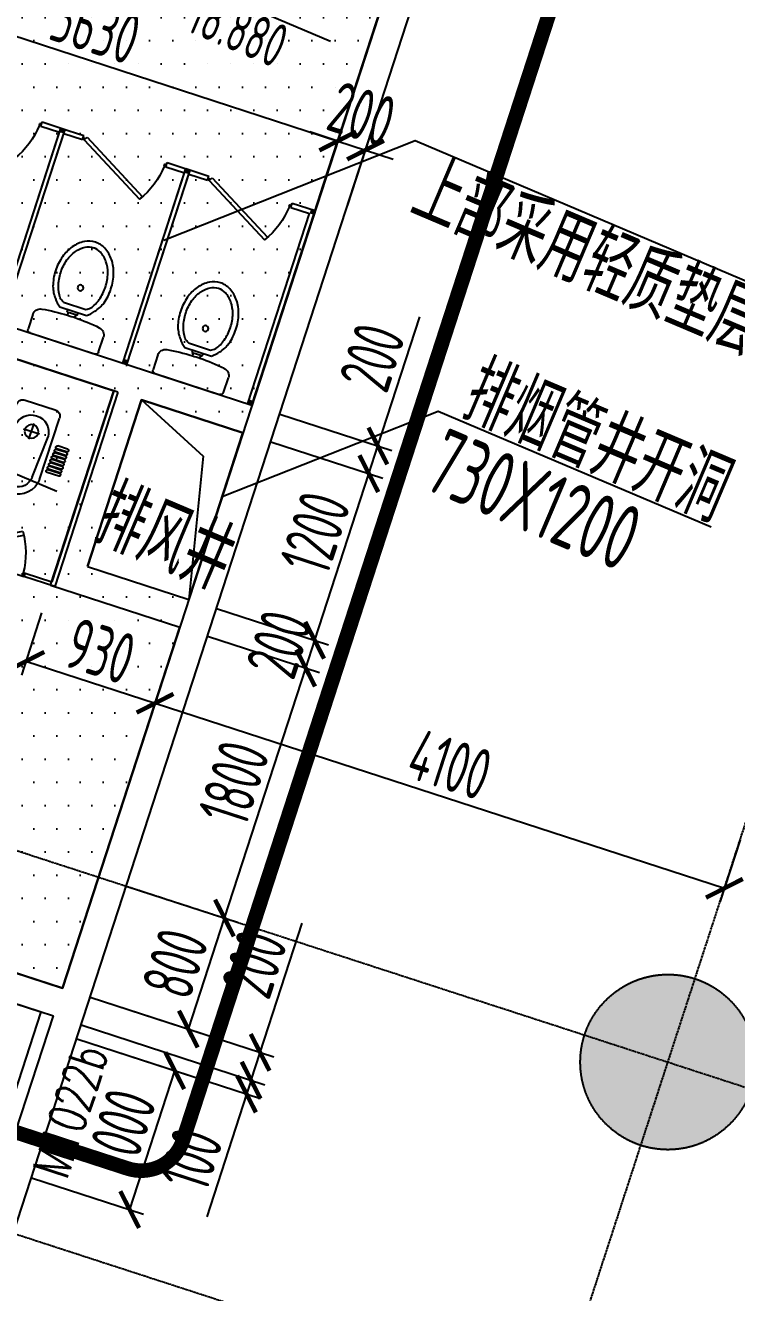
# Model space of a CAD drawing. Extents: x 11778731 to 12007717, y -6694179 to -6314888.
# Drawn here: x 11953341 to 11958213, y -6397310 to -6388630 of the extents above; entities that cross this region are included whole.
import ezdxf
from ezdxf.enums import TextEntityAlignment as Align
from ezdxf.xclip import XClip

# ---------------------------------------------------------------- set-up
doc = ezdxf.new("R2010")
doc.units = 0
doc.header["$LTSCALE"] = 10
doc.header["$MEASUREMENT"] = 0
doc.header["$XCLIPFRAME"] = 0
for name, pattern in [('A3-RG-axis-100$0$CENTER', [2, 1.25, -0.25, 0.25, -0.25]), ('A3-RX-5F$0$AUDIT_I_130807214254-2', [0]), ('DASHED2', [0.375, 0.25, -0.125])]:
    doc.linetypes.add(name, pattern=pattern)
for name, color, linetype in [('A-CLOD', 200, 'Continuous'), ('A3-RB-5F-100$0$A-DIMS-100', 1, 'Continuous'), ('A3-RG-axis-100$0$A-GRID', 1, 'A3-RG-axis-100$0$CENTER'), ('A3-RI-5F$0$A-HATCH', 8, 'Continuous'), ('A3-RI-5F$0$A-WALL', 7, 'Continuous'), ('A3-RM-5F$0$A-EQPM', 55, 'Continuous'), ('A3-RS-1F$0$A-HATH-GRAY', 8, 'Continuous'), ('A3-RS-1F$0$A-WALL', 7, 'Continuous'), ('A3-RX-5F$0$A-FIXT', 55, 'Continuous'), ('A3-RX-5F$0$B1-WC-FIXT', 55, 'A3-RX-5F$0$AUDIT_I_130807214254-2'), ('A3-SYMB-5F-100$0$A-SYMB', 4, 'Continuous'), ('A3-SYMB-5F-100$0$A-SYMB-AREA', 4, 'Continuous'), ('A3-SYMB-5F-100$0$A-SYMB-DOOR', 3, 'Continuous'), ('A3-SYMB-5F-100$0$A-SYMB-DOOR1', 3, 'Continuous'), ('A3-SYMB-5F-100$0$A-SYMB-DOOR2', 3, 'Continuous'), ('A3-SYMB-5F-100$0$A-SYMB-DOOR3', 3, 'Continuous'), ('A3-SYMB-5F-100$0$A-SYMB-NAME', 4, 'Continuous'), ('A3-SYMB-5F-100$0$A-SYMB-NAME-E', 4, 'Continuous')]:
    doc.layers.add(name, color=color, linetype=linetype)
doc.styles.add('A3-RB-5F-100$0$XD2008', font='xd-hzs.shx', dxfattribs={"width": 0.7, "bigfont": 'xd-hztxt.shx'})
doc.styles.add('A3-SYMB-5F-100$0$ECADI', font='hzs.shx', dxfattribs={"width": 0.7, "bigfont": 'hztxt.shx'})
doc.styles.add('A3-SYMB-5F-100$0$ECADI-TXT', font='simplex.shx', dxfattribs={"bigfont": 'hztxt.shx'})
doc.styles.add('A3-SYMB-5F-100$0$XD2008', font='hzs.shx', dxfattribs={"width": 0.7, "bigfont": 'hztxt.shx'})
doc.dimstyles.new('A3-RB-5F-100$0$XD100$0', dxfattribs={"dimscale": 100, "dimtxt": 3.5, "dimasz": 2, "dimexe": 1, "dimexo": 2, "dimgap": 0.5, "dimtad": 1, "dimdec": 0, "dimdsep": 46, "dimtxsty": 'A3-RB-5F-100$0$XD2008', "dimblk1": 'A3-RB-5F-100$0$_ARCHTICK', "dimblk2": 'A3-RB-5F-100$0$_ARCHTICK', "dimsah": 1, "dimcen": 2.5, "dimclrt": 4, "dimaunit": 1, "dimadec": 0, "dimazin": 0, "dimtfac": 1, "dimtdec": 0, "dimtix": 1, "dimtmove": 0, "dimatfit": 3, "dimfxl": 0, "dimtolj": 1, "dimtzin": 0, "dimarcsym": 0})

# ---------------------------------------------------------------- blocks, each defined once
blk = doc.blocks.new('A3-RI-5F')
at = {"layer": 'A3-RI-5F$0$A-HATCH'}
h = blk.add_hatch(dxfattribs=at)
h.set_pattern_fill('DOTS', color=256, scale=100, style=0)
h.set_pattern_definition([(0, (0, 0), (79.375, 158.75), [0, -158.75])])
h.paths.add_polyline_path([(11946737.1, -6391577), (11948653, -6385680.5), (11951648.8, -6386653.9), (11951711, -6386463.8), (11951758.1, -6386479.1), (11952036.3, -6385623.2), (11956268.5, -6386998.3), (11953595.5, -6395224.9), (11948982.8, -6393726.2), (11949060.1, -6393488.4), (11949440.5, -6393612), (11949780.4, -6392565.9)])
h.paths.add_polyline_path([(11954460.7, -6392562), (11954831.5, -6391420.7), (11954137.3, -6391195.1), (11953766.4, -6392336.4)], flags=16)
blk.add_lwpolyline([(11946737.1, -6391577), (11948653, -6385680.5), (11951648.8, -6386653.9), (11951711, -6386463.8), (11951758.1, -6386479.1), (11952036.3, -6385623.2), (11956268.5, -6386998.3), (11953595.5, -6395224.9), (11948982.8, -6393726.2), (11949060.1, -6393488.4), (11949440.5, -6393612), (11949780.4, -6392565.9)], close=True, dxfattribs=at)
at = {"layer": 'A3-RI-5F$0$A-WALL'}
for p, q in [((11953229.5, -6396998.6), (11956520.5, -6386869.9)), ((11954893.3, -6391230.5), (11956268.5, -6386998.3)), ((11951441, -6390108.8), (11954893.3, -6391230.5)), ((11951379.2, -6390299), (11953947.1, -6391133.3)), ((11953514.4, -6392464.8), (11953947.1, -6391133.3)), ((11953514.4, -6392464.8), (11953947.1, -6391133.3)), ((11953766.4, -6392336.4), (11954137.3, -6391195.1)), ((11953766.4, -6392336.4), (11954137.3, -6391195.1)), ((11954137.3, -6391195.1), (11954831.5, -6391420.7)), ((11954460.7, -6392562), (11954831.5, -6391420.7)), ((11954460.7, -6392562), (11954831.5, -6391420.7)), ((11953766.4, -6392336.4), (11954460.7, -6392562)), ((11953766.4, -6392336.4), (11954460.7, -6392562)), ((11953514.4, -6392464.8), (11954398.9, -6392752.2)), ((11953514.4, -6392464.8), (11954398.9, -6392752.2)), ((11953595.5, -6395224.9), (11954398.9, -6392752.2)), ((11948887.7, -6393695.3), (11953595.5, -6395224.9)), ((11948825.9, -6393885.5), (11953533.7, -6395415.1)), ((11953277.2, -6396204.5), (11953533.7, -6395415.1))]:
    blk.add_line(p, q, dxfattribs=at)
blk = doc.blocks.new('A3-RG-axis-100')
at = {"layer": 'A3-RG-axis-100$0$A-GRID'}
for p, q in [((11950027, -6419475.4), (11962313.3, -6381662.1)), ((11908160.7, -6382249.8), (12003495.5, -6413225.9)), ((11940623, -6390168.8), (12004268, -6410848.3))]:
    blk.add_line(p, q, dxfattribs=at)
blk = doc.blocks.new('A3-SYMB-5F-100$0$ECADI-TAG-ROOM')
at = {"layer": 'A3-SYMB-5F-100$0$A-SYMB-AREA', "style": 'A3-SYMB-5F-100$0$ECADI', "width": 0.7}
blk.add_attdef('340M2', text='', height=2.5, dxfattribs=at).set_placement((7.167, -1.75), align=Align.MIDDLE_LEFT)
at = {"layer": 'A3-SYMB-5F-100$0$A-SYMB-NAME', "style": 'A3-SYMB-5F-100$0$ECADI', "width": 0.7}
blk.add_attdef('CHINESENAME', (-5.125, 0.088), '', height=4.5, dxfattribs=at)
at = {"layer": 'A3-SYMB-5F-100$0$A-SYMB-NAME-E', "style": 'A3-SYMB-5F-100$0$ECADI', "width": 0.7}
for tag, p in [('ENGLISHHIGH', (-5.125, 8.04)), ('ENGLISHLOW', (-5.125, 4.84))]:
    blk.add_attdef(tag, p, '', height=2.5, dxfattribs=at)
blk = doc.blocks.new('A3-SYMB-5F-100$0$ECADI-TAG-DOOR')
at = {"layer": 'A3-SYMB-5F-100$0$A-SYMB-DOOR', "style": 'A3-SYMB-5F-100$0$ECADI-TXT', "width": 0.7}
for tag, p in [('门窗主编号1', (-6.414, 7.257)), ('门窗主编号2', (2.085, 7.257))]:
    blk.add_attdef(tag, p, '', height=2.5, dxfattribs=at)
at = {"layer": 'A3-SYMB-5F-100$0$A-SYMB-DOOR', "style": 'A3-SYMB-5F-100$0$ECADI-TXT', "width": 0.7, "flags": 1}
for tag, p in [('洞口尺寸(宽X高)', (-6.416, 1.62)), ('备注', (-6.394, -1.213))]:
    blk.add_attdef(tag, p, '', height=2.5, dxfattribs=at)
at = {"layer": 'A3-SYMB-5F-100$0$A-SYMB-DOOR1', "style": 'A3-SYMB-5F-100$0$ECADI-TXT', "width": 0.7}
blk.add_attdef('门窗辅编号1', (-6.414, 4.413), '', height=2.5, dxfattribs=at)
at = {"layer": 'A3-SYMB-5F-100$0$A-SYMB-DOOR2', "style": 'A3-SYMB-5F-100$0$ECADI-TXT', "width": 0.7}
blk.add_attdef('门窗辅编号2', (-2.861, 4.413), '', height=2.5, dxfattribs=at)
at = {"layer": 'A3-SYMB-5F-100$0$A-SYMB-DOOR3', "style": 'A3-SYMB-5F-100$0$ECADI-TXT', "width": 0.7}
blk.add_attdef('门窗辅编号3', (2.323, 4.413), '', height=2.5, dxfattribs=at)
blk = doc.blocks.new('A3-SYMB-5F-100$0$ECADI-TAG-HGHT（国标）')
at = {"layer": '', "color": 1}
blk.add_line((-2.121, 2.121), (11.768, 2.121), dxfattribs=at)
at = {"color": 1, "const_width": 0.5}
blk.add_lwpolyline([(-2.121, 2.121), (0, 0), (2.121, 2.121)], dxfattribs=at)
at = {"color": 1}
blk.add_point((-1.481, 4.6), dxfattribs=at)
at = {"style": 'A3-SYMB-5F-100$0$XD2008', "width": 0.7}
blk.add_attdef('FL', text='', height=3, dxfattribs=at).set_placement((-2.689, 2.967), align=Align.RIGHT)
for tag, p in [('F.F.L.', (2.284, 2.967)), ('T.O.S.', (2.284, -1.104))]:
    blk.add_attdef(tag, p, '', height=3, dxfattribs=at)
blk = doc.blocks.new('A3-SYMB-5F-100')
at = {"layer": 'A3-SYMB-5F-100$0$A-SYMB'}
for points in [[(11954289.2, -6390102.3), (11956011.3, -6389419.7), (11961663.2, -6391818.8)], [(11954689.6, -6391857.6), (11956167.8, -6391271.6), (11958038.6, -6392065.7)]]:
    blk.add_lwpolyline(points, dxfattribs=at)
ref = blk.add_blockref('A3-SYMB-5F-100$0$ECADI-TAG-HGHT（国标）', (11954264.8, -6388473.2), dxfattribs=dict(at, xscale=99.99999999999999, yscale=99.99999999999999, zscale=99.99999999999997, rotation=337))
ref.add_attrib('F.F.L.', '18.930', (11954230, -6388136.1), dxfattribs={"layer": '0', "height": 300, "rotation": 337, "style": 'A3-SYMB-5F-100$0$XD2008', "width": 0.7})
ref.add_attrib('T.O.S.', '18.880', (11954431.8, -6388664.1), dxfattribs={"layer": '0', "height": 300, "rotation": 337, "style": 'A3-SYMB-5F-100$0$XD2008', "width": 0.7})
ref = blk.add_blockref('A3-SYMB-5F-100$0$ECADI-TAG-ROOM', (11957567.3, -6390620.8), dxfattribs=dict(at, xscale=99.99999999989048, yscale=100.0000000001164, rotation=337.0000000000827))
ref.add_attrib('CHINESENAME', '上部采用轻质垫层，容重≤8KN/立方米', (11955952.8, -6389926), dxfattribs={"height": 450, "rotation": 337, "style": 'A3-SYMB-5F-100$0$ECADI', "width": 0.7})
ref = blk.add_blockref('A3-SYMB-5F-100$0$ECADI-TAG-ROOM', (11957920.2, -6392010.1), dxfattribs=dict(at, xscale=99.99999999989048, yscale=100.0000000001164, rotation=337.0000000000827))
ref.add_attrib('CHINESENAME', '排烟管井开洞', (11956305.7, -6391315.2), dxfattribs={"height": 450, "rotation": 337, "style": 'A3-SYMB-5F-100$0$ECADI', "width": 0.7})
ref = blk.add_blockref('A3-SYMB-5F-100$0$ECADI-TAG-HGHT（国标）', (11952390.5, -6391556.1), dxfattribs=dict(at, xscale=99.99999999999999, yscale=99.99999999999999, zscale=99.99999999999997, rotation=337))
ref.add_attrib('F.F.L.', '19.150', (11952355.7, -6391219), dxfattribs={"layer": '0', "height": 300, "rotation": 337, "style": 'A3-SYMB-5F-100$0$XD2008', "width": 0.7})
ref.add_attrib('T.O.S.', '18.880', (11952557.6, -6391747), dxfattribs={"layer": '0', "height": 300, "rotation": 337, "style": 'A3-SYMB-5F-100$0$XD2008', "width": 0.7})
ref = blk.add_blockref('A3-SYMB-5F-100$0$ECADI-TAG-ROOM', (11957665.1, -6392489.6), dxfattribs=dict(at, xscale=99.99999999989048, yscale=100.0000000001164, rotation=337.0000000000827))
ref.add_attrib('CHINESENAME', '730X1200', (11956050.6, -6391794.8), dxfattribs={"height": 450, "rotation": 337, "style": 'A3-SYMB-5F-100$0$ECADI', "width": 0.7})
ref = blk.add_blockref('A3-SYMB-5F-100$0$ECADI-TAG-ROOM', (11954250.7, -6392369.3), dxfattribs=dict(at, xscale=99.99999999989046, yscale=100.0000000001164, rotation=337))
ref.add_attrib('CHINESENAME', '排风井', (11953782.4, -6392161), dxfattribs={"height": 450, "rotation": 337, "style": 'A3-SYMB-5F-100$0$ECADI', "width": 0.7})
at = {"layer": 'A3-SYMB-5F-100$0$A-SYMB-DOOR'}
ref = blk.add_blockref('A3-SYMB-5F-100$0$ECADI-TAG-DOOR', (11954675.4, -6395672.6), dxfattribs=dict(at, xscale=99.99999999997296, yscale=100, zscale=100, rotation=71.99999999999999))
ref.add_attrib('门窗主编号1', 'M1022b', dxfattribs={"height": 250, "rotation": 72, "style": 'A3-SYMB-5F-100$0$ECADI-TXT', "width": 0.7}).set_placement((11953911.6, -6395666.2), align=Align.RIGHT)
blk = doc.blocks.new('A3-RS-1F')
at = {"layer": 'A3-RS-1F$0$A-HATH-GRAY'}
h = blk.add_hatch(color=256, dxfattribs=at)
edge = h.paths.add_edge_path()
edge.add_arc((11957742, -6395731), 600, 0, 360)
at = {"layer": 'A3-RS-1F$0$A-WALL'}
blk.add_circle((11957742, -6395731), 600, dxfattribs=at)
blk = doc.blocks.new('A3-RB-5F-100$0$_ARCHTICK')
at = {"color": 0, "linetype": 'ByBlock', "const_width": 0.15}
blk.add_lwpolyline([(-0.5, -0.5), (0.5, 0.5)], dxfattribs=at)
blk = doc.blocks.new('*D1024')
at = {"layer": 'A3-RB-5F-100$0$A-DIMS-100', "color": 0, "lineweight": -2}
for p, q in [((11951904.5, -6388682.2), (11952059.4, -6388205.4)), ((11952028.5, -6388300.5), (11955480.9, -6389422.3)), ((11955356.9, -6389803.9), (11955511.8, -6389327.2))]:
    blk.add_line(p, q, dxfattribs=at)
at = {"layer": 'Defpoints', "color": 0}
for p in [(11951842.7, -6388872.4), (11955480.9, -6389422.3), (11955295.1, -6389994.1)]:
    blk.add_point(p, dxfattribs=at)
at = {"layer": 'A3-RB-5F-100$0$A-DIMS-100', "color": 0, "lineweight": -2, "xscale": 200, "yscale": 200, "zscale": 200}
for p, rotation in [((11952028.5, -6388300.5), 161.9999998645368), ((11955480.9, -6389422.3), 341.9999998645368)]:
    blk.add_blockref('A3-RB-5F-100$0$_ARCHTICK', p, dxfattribs=dict(at, rotation=rotation))
at = {"layer": 'A3-RB-5F-100$0$A-DIMS-100', "color": 4, "insert": (11953824.2, -6388647.4), "char_height": 350, "attachment_point": 5, "rotation": 342, "style": 'A3-RB-5F-100$0$XD2008'}
blk.add_mtext('\\A1;3630', dxfattribs=at)
blk = doc.blocks.new('*D1025')
at = {"layer": 'A3-RB-5F-100$0$A-DIMS-100', "color": 0, "lineweight": -2}
for p, q in [((11955480.9, -6389422.3), (11955290.7, -6389360.5)), ((11955356.9, -6389803.9), (11955511.8, -6389327.2)), ((11955547.1, -6389865.7), (11955702, -6389389)), ((11955480.9, -6389422.3), (11955671.1, -6389484.1)), ((11955671.1, -6389484.1), (11955861.3, -6389545.9))]:
    blk.add_line(p, q, dxfattribs=at)
at = {"layer": 'Defpoints', "color": 0}
for p in [(11955671.1, -6389484.1), (11955295.1, -6389994.1), (11955485.3, -6390055.9)]:
    blk.add_point(p, dxfattribs=at)
at = {"layer": 'A3-RB-5F-100$0$A-DIMS-100', "color": 0, "lineweight": -2, "xscale": 200, "yscale": 200, "zscale": 200}
for p, rotation in [((11955480.9, -6389422.3), 341.9981050297708), ((11955671.1, -6389484.1), 161.9981050297708)]:
    blk.add_blockref('A3-RB-5F-100$0$_ARCHTICK', p, dxfattribs=dict(at, rotation=rotation))
at = {"layer": 'A3-RB-5F-100$0$A-DIMS-100', "color": 4, "insert": (11955645.5, -6389239.2), "char_height": 350, "attachment_point": 5, "rotation": 341.99811, "style": 'A3-RB-5F-100$0$XD2008'}
blk.add_mtext('\\A1;200', dxfattribs=at)
blk = doc.blocks.new('*D998')
at = {"layer": 'A3-RB-5F-100$0$A-DIMS-100', "color": 0, "lineweight": -2}
for p, q in [((11954589.1, -6392814), (11955356.3, -6393063.2)), ((11954704.9, -6394744.2), (11955261.2, -6393032.3)), ((11954032.9, -6394525.9), (11954800, -6394775.1))]:
    blk.add_line(p, q, dxfattribs=at)
at = {"layer": 'Defpoints', "color": 0}
for p in [(11954398.9, -6392752.2), (11955261.2, -6393032.3), (11953842.7, -6394464.1)]:
    blk.add_point(p, dxfattribs=at)
at = {"layer": 'A3-RB-5F-100$0$A-DIMS-100', "color": 0, "lineweight": -2, "xscale": 200, "yscale": 200, "zscale": 200}
for p, rotation in [((11955261.2, -6393032.3), 71.9999756440566), ((11954704.9, -6394744.2), 251.9999756440566)]:
    blk.add_blockref('A3-RB-5F-100$0$_ARCHTICK', p, dxfattribs=dict(at, rotation=rotation))
at = {"layer": 'A3-RB-5F-100$0$A-DIMS-100', "color": 4, "insert": (11954769, -6393818.8), "char_height": 350, "attachment_point": 5, "rotation": 71.99998, "style": 'A3-RB-5F-100$0$XD2008'}
blk.add_mtext('\\A1;1800', dxfattribs=at)
blk = doc.blocks.new('*D999')
at = {"layer": 'A3-RB-5F-100$0$A-DIMS-100', "color": 0, "lineweight": -2}
for p, q in [((11954650.9, -6392623.8), (11955418.1, -6392873)), ((11954589.1, -6392814), (11955356.3, -6393063.2)), ((11955261.2, -6393032.3), (11955323, -6392842.1))]:
    blk.add_line(p, q, dxfattribs=at)
at = {"layer": 'Defpoints', "color": 0}
for p in [(11954460.7, -6392562), (11954398.9, -6392752.2), (11955323, -6392842.1)]:
    blk.add_point(p, dxfattribs=at)
at = {"layer": 'A3-RB-5F-100$0$A-DIMS-100', "color": 0, "lineweight": -2, "xscale": 200, "yscale": 200, "zscale": 200}
for p, rotation in [((11955323, -6392842.1), 71.99997564406033), ((11955261.2, -6393032.3), 251.9999756440603)]:
    blk.add_blockref('A3-RB-5F-100$0$_ARCHTICK', p, dxfattribs=dict(at, rotation=rotation))
at = {"layer": 'A3-RB-5F-100$0$A-DIMS-100', "color": 4, "insert": (11955078.1, -6392867.7), "char_height": 350, "attachment_point": 5, "rotation": 71.99998, "style": 'A3-RB-5F-100$0$XD2008'}
blk.add_mtext('\\A1;200', dxfattribs=at)
blk = doc.blocks.new('*D1000')
at = {"layer": 'A3-RB-5F-100$0$A-DIMS-100', "color": 0, "lineweight": -2}
for p, q in [((11955021.8, -6391482.5), (11955788.9, -6391731.8)), ((11955323, -6392842.1), (11955693.8, -6391700.9)), ((11954650.9, -6392623.8), (11955418.1, -6392873))]:
    blk.add_line(p, q, dxfattribs=at)
at = {"layer": 'Defpoints', "color": 0}
for p in [(11954831.5, -6391420.7), (11955693.8, -6391700.9), (11954460.7, -6392562)]:
    blk.add_point(p, dxfattribs=at)
at = {"layer": 'A3-RB-5F-100$0$A-DIMS-100', "color": 0, "lineweight": -2, "xscale": 200, "yscale": 200, "zscale": 200}
for p, rotation in [((11955693.8, -6391700.9), 71.99997564402535), ((11955323, -6392842.1), 251.9999756440253)]:
    blk.add_blockref('A3-RB-5F-100$0$_ARCHTICK', p, dxfattribs=dict(at, rotation=rotation))
at = {"layer": 'A3-RB-5F-100$0$A-DIMS-100', "color": 4, "insert": (11955325.7, -6392105.5), "char_height": 350, "attachment_point": 5, "rotation": 71.99998, "style": 'A3-RB-5F-100$0$XD2008'}
blk.add_mtext('\\A1;1200', dxfattribs=at)
blk = doc.blocks.new('*D847')
at = {"layer": 'A3-RB-5F-100$0$A-DIMS-100', "color": 0, "lineweight": -2}
for p, q in [((11955755.6, -6391510.7), (11956043, -6390626.2)), ((11955083.6, -6391292.3), (11955850.7, -6391541.6)), ((11955021.8, -6391482.5), (11955788.9, -6391731.8)), ((11955693.8, -6391700.9), (11955755.6, -6391510.7))]:
    blk.add_line(p, q, dxfattribs=at)
at = {"layer": 'Defpoints', "color": 0}
for p in [(11954893.3, -6391230.5), (11954831.5, -6391420.7), (11955755.6, -6391510.7)]:
    blk.add_point(p, dxfattribs=at)
at = {"layer": 'A3-RB-5F-100$0$A-DIMS-100', "color": 0, "lineweight": -2, "xscale": 200, "yscale": 200, "zscale": 200}
for p, rotation in [((11955755.6, -6391510.7), 71.99997564424632), ((11955693.8, -6391700.9), 251.9999756442463)]:
    blk.add_blockref('A3-RB-5F-100$0$_ARCHTICK', p, dxfattribs=dict(at, rotation=rotation))
at = {"layer": 'A3-RB-5F-100$0$A-DIMS-100', "color": 4, "insert": (11955716.2, -6390903.8), "char_height": 350, "attachment_point": 5, "rotation": 71.99998, "style": 'A3-RB-5F-100$0$XD2008'}
blk.add_mtext('\\A1;200', dxfattribs=at)
blk = doc.blocks.new('*D848')
at = {"layer": 'A3-RB-5F-100$0$A-DIMS-100', "color": 0, "lineweight": -2}
for p, q in [((11954337.1, -6392942.4), (11954198.6, -6393368.6)), ((11954229.5, -6393273.5), (11958128.9, -6394540.5)), ((11958236.4, -6394209.4), (11958098, -6394635.6))]:
    blk.add_line(p, q, dxfattribs=at)
at = {"layer": 'Defpoints', "color": 0}
for p in [(11954398.9, -6392752.2), (11958298.2, -6394019.2), (11958128.9, -6394540.5)]:
    blk.add_point(p, dxfattribs=at)
at = {"layer": 'A3-RB-5F-100$0$A-DIMS-100', "color": 0, "lineweight": -2, "xscale": 200, "yscale": 200, "zscale": 200}
for p, rotation in [((11954229.5, -6393273.5), 162.0000000157671), ((11958128.9, -6394540.5), 342.000000015767)]:
    blk.add_blockref('A3-RB-5F-100$0$_ARCHTICK', p, dxfattribs=dict(at, rotation=rotation))
at = {"layer": 'A3-RB-5F-100$0$A-DIMS-100', "color": 4, "insert": (11956248.7, -6393693), "char_height": 350, "attachment_point": 5, "rotation": 342, "style": 'A3-RB-5F-100$0$XD2008'}
blk.add_mtext('\\A1;4100', dxfattribs=at)
blk = doc.blocks.new('*D849')
at = {"layer": 'A3-RB-5F-100$0$A-DIMS-100', "color": 0, "lineweight": -2}
for p, q in [((11953452.6, -6392655), (11953314.1, -6393081.2)), ((11954337.1, -6392942.4), (11954198.6, -6393368.6)), ((11953345, -6392986.1), (11954229.5, -6393273.5))]:
    blk.add_line(p, q, dxfattribs=at)
at = {"layer": 'Defpoints', "color": 0}
for p in [(11953514.4, -6392464.8), (11954398.9, -6392752.2), (11954229.5, -6393273.5)]:
    blk.add_point(p, dxfattribs=at)
at = {"layer": 'A3-RB-5F-100$0$A-DIMS-100', "color": 0, "lineweight": -2, "xscale": 200, "yscale": 200, "zscale": 200}
for p, rotation in [((11953345, -6392986.1), 162.0000000157646), ((11954229.5, -6393273.5), 342.0000000157646)]:
    blk.add_blockref('A3-RB-5F-100$0$_ARCHTICK', p, dxfattribs=dict(at, rotation=rotation))
at = {"layer": 'A3-RB-5F-100$0$A-DIMS-100', "color": 4, "insert": (11953856.8, -6392915.8), "char_height": 350, "attachment_point": 5, "rotation": 342, "style": 'A3-RB-5F-100$0$XD2008'}
blk.add_mtext('\\A1;930', dxfattribs=at)
blk = doc.blocks.new('*D871')
at = {"layer": 'A3-RB-5F-100$0$A-DIMS-100', "color": 0, "lineweight": -2}
for p, q in [((11954032.9, -6394525.9), (11954800, -6394775.1)), ((11954457.7, -6395505.1), (11954704.9, -6394744.2)), ((11953785.7, -6395286.7), (11954552.8, -6395536))]:
    blk.add_line(p, q, dxfattribs=at)
at = {"layer": 'Defpoints', "color": 0}
for p in [(11953842.7, -6394464.1), (11954704.9, -6394744.2), (11953595.5, -6395224.9)]:
    blk.add_point(p, dxfattribs=at)
at = {"layer": 'A3-RB-5F-100$0$A-DIMS-100', "color": 0, "lineweight": -2, "xscale": 200, "yscale": 200, "zscale": 200}
for p, rotation in [((11954704.9, -6394744.2), 71.99999999987142), ((11954457.7, -6395505.1), 251.9999999998714)]:
    blk.add_blockref('A3-RB-5F-100$0$_ARCHTICK', p, dxfattribs=dict(at, rotation=rotation))
at = {"layer": 'A3-RB-5F-100$0$A-DIMS-100', "color": 4, "insert": (11954367.3, -6395055.1), "char_height": 350, "attachment_point": 5, "rotation": 72, "style": 'A3-RB-5F-100$0$XD2008'}
blk.add_mtext('\\A1;800', dxfattribs=at)
blk = doc.blocks.new('*D872')
at = {"layer": 'A3-RB-5F-100$0$A-DIMS-100', "color": 0, "lineweight": -2}
for p, q in [((11954949, -6395664.7), (11955236.4, -6394780.2)), ((11953785.7, -6395286.7), (11955044.1, -6395695.6)), ((11953723.9, -6395476.9), (11954982.3, -6395885.8)), ((11954887.2, -6395854.9), (11954949, -6395664.7))]:
    blk.add_line(p, q, dxfattribs=at)
at = {"layer": 'Defpoints', "color": 0}
for p in [(11953595.5, -6395224.9), (11953533.7, -6395415.1), (11954949, -6395664.7)]:
    blk.add_point(p, dxfattribs=at)
at = {"layer": 'A3-RB-5F-100$0$A-DIMS-100', "color": 0, "lineweight": -2, "xscale": 200, "yscale": 200, "zscale": 200}
for p, rotation in [((11954949, -6395664.7), 72.00000000013478), ((11954887.2, -6395854.9), 252.0000000001347)]:
    blk.add_blockref('A3-RB-5F-100$0$_ARCHTICK', p, dxfattribs=dict(at, rotation=rotation))
at = {"layer": 'A3-RB-5F-100$0$A-DIMS-100', "color": 4, "insert": (11954909.6, -6395057.8), "char_height": 350, "attachment_point": 5, "rotation": 72, "style": 'A3-RB-5F-100$0$XD2008'}
blk.add_mtext('\\A1;200', dxfattribs=at)
blk = doc.blocks.new('*D873')
at = {"layer": 'A3-RB-5F-100$0$A-DIMS-100', "color": 0, "lineweight": -2}
for p, q in [((11953723.9, -6395476.9), (11954982.3, -6395885.8)), ((11953693, -6395572.1), (11954951.4, -6395980.9)), ((11954887.2, -6395854.9), (11954856.3, -6395950)), ((11954856.3, -6395950), (11954583.3, -6396790.1))]:
    blk.add_line(p, q, dxfattribs=at)
at = {"layer": 'Defpoints', "color": 0}
for p in [(11953533.7, -6395415.1), (11953502.8, -6395510.2), (11954887.2, -6395854.9)]:
    blk.add_point(p, dxfattribs=at)
at = {"layer": 'A3-RB-5F-100$0$A-DIMS-100', "color": 0, "lineweight": -2, "xscale": 200, "yscale": 200, "zscale": 200}
for p, rotation in [((11954887.2, -6395854.9), 71.99999999944959), ((11954856.3, -6395950), 251.9999999994496)]:
    blk.add_blockref('A3-RB-5F-100$0$_ARCHTICK', p, dxfattribs=dict(at, rotation=rotation))
at = {"layer": 'A3-RB-5F-100$0$A-DIMS-100', "color": 4, "insert": (11954474.9, -6396395.7), "char_height": 350, "attachment_point": 5, "rotation": 72, "style": 'A3-RB-5F-100$0$XD2008'}
blk.add_mtext('\\A1;100', dxfattribs=at)
blk = doc.blocks.new('*D874')
at = {"layer": 'A3-RB-5F-100$0$A-DIMS-100', "color": 0, "lineweight": -2}
for p, q in [((11953693, -6395572.1), (11954460.1, -6395821.3)), ((11954056, -6396741.5), (11954365, -6395790.4)), ((11953384, -6396523.1), (11954151.1, -6396772.4))]:
    blk.add_line(p, q, dxfattribs=at)
at = {"layer": 'Defpoints', "color": 0}
for p in [(11953502.8, -6395510.2), (11954365, -6395790.4), (11953193.7, -6396461.3)]:
    blk.add_point(p, dxfattribs=at)
at = {"layer": 'A3-RB-5F-100$0$A-DIMS-100', "color": 0, "lineweight": -2, "xscale": 200, "yscale": 200, "zscale": 200}
for p, rotation in [((11954365, -6395790.4), 71.9999999999076), ((11954056, -6396741.5), 251.9999999999076)]:
    blk.add_blockref('A3-RB-5F-100$0$_ARCHTICK', p, dxfattribs=dict(at, rotation=rotation))
at = {"layer": 'A3-RB-5F-100$0$A-DIMS-100', "color": 4, "insert": (11953996.5, -6396196.4), "char_height": 350, "attachment_point": 5, "rotation": 72, "style": 'A3-RB-5F-100$0$XD2008'}
blk.add_mtext('\\A1;1000', dxfattribs=at)
blk = doc.blocks.new('A3-RM-5F')
at = {"layer": 'A3-RM-5F$0$A-EQPM'}
for points in [[(11953766.4, -6392336.4), (11954460.7, -6392562), (11954831.5, -6391420.7), (11954137.3, -6391195.1), (11953766.4, -6392336.4)], [(11954137.3, -6391195.1), (11954558.2, -6391580.2), (11954460.7, -6392562)]]:
    blk.add_lwpolyline(points, dxfattribs=at)
blk.add_lwpolyline([(11952658.6, -6395130.8), (11953448, -6395387.3), (11953191.5, -6396176.7), (11952402.1, -6395920.2)], close=True, dxfattribs=at)
blk = doc.blocks.new('A3-RX-5F$0$A-1-1-X-toilel$0$A-1-10-01~10(B1~wd)$0$A1088D2A')
for p, q in [((-0.43, 0), (0.43, 0)), ((-0.47, -0.235), (-0.47, -0.04)), ((0.47, -0.04), (0.47, -0.235)), ((-0.176, -0.431), (0.181, -0.431)), ((-0.07, -0.396), (-0.05, -0.396)), ((-0.07, -0.431), (-0.07, -0.396)), ((-0.05, -0.396), (-0.05, -0.361)), ((0.05, -0.396), (-0.05, -0.396)), ((0.05, -0.361), (0.05, -0.396)), ((0.05, -0.396), (0.07, -0.396)), ((0.07, -0.396), (0.07, -0.431)), ((-0.148, -0.5), (0.148, -0.5))]:
    blk.add_line(p, q)
for points in [[(0.002, -1.35, -0.128381), (-0.133, -1.315, -0.106268), (-0.259, -1.203, -0.085065), (-0.338, -1.047, -0.074422), (-0.368, -0.849, -0.074422), (-0.338, -0.652, -0.093985), (-0.259, -0.514, -0.073872), (-0.176, -0.431, -0.130921)], [(0.181, -0.431, -0.073872), (0.264, -0.514, -0.093985), (0.343, -0.652, -0.074422), (0.372, -0.849, -0.074422), (0.343, -1.047, -0.085065), (0.264, -1.203, -0.106268), (0.138, -1.315, -0.128381), (0.002, -1.35, -0.130921)], [(-0.148, -0.5, 0.073654), (-0.204, -0.54, 0.085065), (-0.272, -0.674, 0.074422), (-0.298, -0.849, 0.074422), (-0.272, -1.025, 0.085065), (-0.204, -1.159, 0.106268), (-0.101, -1.25, 0.128381), (-0.002, -1.276, 0.131396)], [(0.148, -0.5, -0.073654), (0.204, -0.54, -0.085065), (0.272, -0.674, -0.074422), (0.298, -0.849, -0.074422), (0.272, -1.025, -0.085065), (0.204, -1.159, -0.106268), (0.101, -1.25, -0.128381), (0.002, -1.276, -0.131396)]]:
    blk.add_lwpolyline(points, format="xyb")
blk.add_circle((0, -0.741), 0.037)
for centre, radius, start, end in [((0.43, -0.04), 0.04, 0, 90), ((-0.43, -0.04), 0.04, 90, 180), ((-0.37, -0.235), 0.1, 180, 262.0681), ((0.37, -0.235), 0.1, 277.9319, 0), ((0, 2.42), 2.781, 262.0681, 268.9699), ((0, 2.42), 2.781, 268.9699, 271.0301), ((0, 2.42), 2.781, 271.0301, 277.9319)]:
    blk.add_arc(centre, radius, start, end)
blk = doc.blocks.new('A3-RX-5F$0$A-1-1-X-toilel$0$A-1-10-01~10(B1~wd)$0$A1088D2B')
for p, q in [((-465, 0), (-465, -1400)), ((-435, 0), (-435, -1370)), ((435, 0), (435, -1370)), ((465, 0), (465, -1400)), ((-289.1, -1372.6), (197.8, -1102.6)), ((-275.9, -1395.3), (210.9, -1125.3)), ((197.8, -1102.6), (210.9, -1125.3)), ((-435, -1370), (-300, -1370)), ((-300, -1370), (-300, -1400)), ((-289.1, -1372.6), (-275.9, -1395.3)), ((300, -1370), (435, -1370)), ((300, -1370), (300, -1400)), ((-465, -1400), (-300, -1400)), ((300, -1400), (465, -1400))]:
    blk.add_line(p, q)
for points in [[(-299.8, -1384.1), (-289.1, -1384.1), (-289.1, -1372.6), (-299.8, -1372.6)], [(300, -1372.6), (288, -1372.6), (288, -1384.1), (300, -1384.1)]]:
    blk.add_lwpolyline(points)
blk.add_arc((-270.5, -1409.4), 559.9, 3.77186, 33.23098)
for points in [[(-465, -30), (-435, -30), (-465, 0), (-435, 0)], [(435, -30), (465, -30), (435, 0), (465, 0)], [(-465, -1400), (-435, -1400), (-465, -1370), (-435, -1370)], [(435, -1400), (465, -1400), (435, -1370), (465, -1370)]]:
    blk.add_trace(points)
at = {"xscale": 540, "yscale": 540, "zscale": 540}
blk.add_blockref('A3-RX-5F$0$A-1-1-X-toilel$0$A-1-10-01~10(B1~wd)$0$A1088D2A', (0, 0), dxfattribs=at)
blk = doc.blocks.new('A3-RX-5F$0$BI-W-db')
at = {"layer": 'A3-RX-5F$0$A-FIXT'}
for p, q in [((-10343.2, 5642.9), (-10343.2, 6572.9)), ((-8943.2, 6572.9), (-10343.2, 6572.9)), ((-10343.2, 6542.5), (-8968.6, 6542.5)), ((-8943.2, 6542.5), (-8968.6, 6542.5)), ((-8968.6, 6465.4), (-8968.6, 6542.5)), ((-8943.2, 6572.9), (-8943.2, 6542.5)), ((-8943.2, 6542.5), (-8943.2, 6465.4)), ((-8966, 6454.5), (-9236, 5967.6)), ((-8943.3, 6441.4), (-9213.3, 5954.5)), ((-8943.2, 6465.4), (-8968.6, 6465.4)), ((-8966, 6454.5), (-8943.3, 6441.4)), ((-8943.2, 6465.4), (-8943.2, 5865.4)), ((-9855.1, 6404.5), (-9855.1, 6404.5)), ((-9845.1, 6394.5), (-9845.1, 6324)), ((-9840.1, 6394.5), (-9840.1, 6322)), ((-9830.1, 6404.5), (-9830.1, 6404.5)), ((-9820.1, 6394.5), (-9820.1, 6322)), ((-9815.1, 6394.5), (-9815.1, 6320.1)), ((-9805.1, 6404.5), (-9805.1, 6404.5)), ((-9795.1, 6394.5), (-9795.1, 6320.1)), ((-9790.1, 6394.5), (-9790.1, 6318.1)), ((-9780.1, 6404.5), (-9780.1, 6404.5)), ((-9770.1, 6394.5), (-9770.1, 6318.1)), ((-9765.1, 6394.5), (-9765.1, 6316.2)), ((-9755.1, 6404.5), (-9755.1, 6404.5)), ((-9745.1, 6394.5), (-9745.1, 6316.2)), ((-9740.1, 6394.5), (-9740.1, 6314.2)), ((-9730.1, 6404.5), (-9730.1, 6404.5)), ((-9720.1, 6394.5), (-9720.1, 6314.2)), ((-9715.1, 6394.5), (-9715.1, 6312.3)), ((-9705.1, 6404.5), (-9705.1, 6404.5)), ((-9695.1, 6394.5), (-9695.1, 6312.3)), ((-9690.1, 6394.5), (-9690.1, 6310.4)), ((-9680.1, 6404.5), (-9680.1, 6404.5)), ((-9670.1, 6394.5), (-9670.1, 6310.4)), ((-9608.8, 6276.6), (-10047.7, 6276.6)), ((-9855.1, 6314), (-9855.1, 6314)), ((-9830.1, 6314), (-9830.1, 6314)), ((-9830.1, 6312), (-9830.1, 6312)), ((-9805.1, 6314), (-9805.1, 6314)), ((-9805.1, 6310.1), (-9805.1, 6310.1)), ((-9780.1, 6308.1), (-9780.1, 6308.1)), ((-9755.1, 6306.2), (-9755.1, 6306.2)), ((-9730.1, 6304.2), (-9730.1, 6304.2)), ((-9705.1, 6302.3), (-9705.1, 6302.3)), ((-9680.1, 6300.4), (-9680.1, 6300.4)), ((-10095.1, 6231.1), (-10095.1, 6014.2)), ((-9905.1, 6241.3), (-9608.8, 6222.7)), ((-9905.1, 6179.8), (-9905.1, 6065.5)), ((-9848, 6122.7), (-9962.3, 6122.7)), ((-9608.8, 6022.7), (-9905.1, 6004)), ((-9608.8, 5968.8), (-10047.7, 5968.8)), ((-9865.1, 5850.9), (-9865.1, 5921.4)), ((-9865.1, 5850.9), (-9865.1, 5921.4)), ((-9855.1, 5931.4), (-9855.1, 5931.4)), ((-9855.1, 5931.4), (-9855.1, 5931.4)), ((-9845.1, 5850.9), (-9845.1, 5921.4)), ((-9845.1, 5850.9), (-9845.1, 5921.4)), ((-9840.1, 5850.9), (-9840.1, 5923.4)), ((-9840.1, 5850.9), (-9840.1, 5923.4)), ((-9830.1, 5933.4), (-9830.1, 5933.4)), ((-9830.1, 5933.4), (-9830.1, 5933.4)), ((-9830.1, 5931.4), (-9830.1, 5931.4)), ((-9830.1, 5931.4), (-9830.1, 5931.4)), ((-9820.1, 5850.9), (-9820.1, 5923.4)), ((-9820.1, 5850.9), (-9820.1, 5923.4)), ((-9815.1, 5850.9), (-9815.1, 5925.3)), ((-9815.1, 5850.9), (-9815.1, 5925.3)), ((-9805.1, 5935.3), (-9805.1, 5935.3)), ((-9805.1, 5935.3), (-9805.1, 5935.3)), ((-9805.1, 5931.4), (-9805.1, 5931.4)), ((-9805.1, 5931.4), (-9805.1, 5931.4)), ((-9795.1, 5850.9), (-9795.1, 5925.3)), ((-9795.1, 5850.9), (-9795.1, 5925.3)), ((-9790.1, 5850.9), (-9790.1, 5927.3)), ((-9790.1, 5850.9), (-9790.1, 5927.3)), ((-9780.1, 5937.3), (-9780.1, 5937.3)), ((-9780.1, 5937.3), (-9780.1, 5937.3)), ((-9770.1, 5850.9), (-9770.1, 5927.3)), ((-9770.1, 5850.9), (-9770.1, 5927.3)), ((-9765.1, 5850.9), (-9765.1, 5929.2)), ((-9765.1, 5850.9), (-9765.1, 5929.2)), ((-9755.1, 5939.2), (-9755.1, 5939.2)), ((-9755.1, 5939.2), (-9755.1, 5939.2)), ((-9745.1, 5850.9), (-9745.1, 5929.2)), ((-9745.1, 5850.9), (-9745.1, 5929.2)), ((-9740.1, 5850.9), (-9740.1, 5931.1)), ((-9740.1, 5850.9), (-9740.1, 5931.1)), ((-9730.1, 5941.1), (-9730.1, 5941.1)), ((-9730.1, 5941.1), (-9730.1, 5941.1)), ((-9720.1, 5850.9), (-9720.1, 5931.1)), ((-9720.1, 5850.9), (-9720.1, 5931.1)), ((-9715.1, 5850.9), (-9715.1, 5933.1)), ((-9715.1, 5850.9), (-9715.1, 5933.1)), ((-9705.1, 5943.1), (-9705.1, 5943.1)), ((-9705.1, 5943.1), (-9705.1, 5943.1)), ((-9695.1, 5850.9), (-9695.1, 5933.1)), ((-9695.1, 5850.9), (-9695.1, 5933.1)), ((-9690.1, 5850.9), (-9690.1, 5935)), ((-9690.1, 5850.9), (-9690.1, 5935)), ((-9680.1, 5945), (-9680.1, 5945)), ((-9680.1, 5945), (-9680.1, 5945)), ((-9670.1, 5850.9), (-9670.1, 5935)), ((-9670.1, 5850.9), (-9670.1, 5935)), ((-9855.1, 5840.9), (-9855.1, 5840.9)), ((-9855.1, 5840.9), (-9855.1, 5840.9)), ((-9830.1, 5840.9), (-9830.1, 5840.9)), ((-9830.1, 5840.9), (-9830.1, 5840.9)), ((-9805.1, 5840.9), (-9805.1, 5840.9)), ((-9805.1, 5840.9), (-9805.1, 5840.9)), ((-9780.1, 5840.9), (-9780.1, 5840.9)), ((-9780.1, 5840.9), (-9780.1, 5840.9)), ((-9755.1, 5840.9), (-9755.1, 5840.9)), ((-9755.1, 5840.9), (-9755.1, 5840.9)), ((-9730.1, 5840.9), (-9730.1, 5840.9)), ((-9730.1, 5840.9), (-9730.1, 5840.9)), ((-9705.1, 5840.9), (-9705.1, 5840.9)), ((-9705.1, 5840.9), (-9705.1, 5840.9)), ((-9680.1, 5840.9), (-9680.1, 5840.9)), ((-9680.1, 5840.9), (-9680.1, 5840.9)), ((-8968.6, 5865.4), (-8968.6, 5672.9)), ((-8968.6, 5865.4), (-8943.2, 5865.4)), ((-8943.2, 5642.9), (-8943.2, 5865.4)), ((-10343.2, 5672.9), (-8968.6, 5672.9)), ((-10343.2, 5642.9), (-8943.2, 5642.9))]:
    blk.add_line(p, q, dxfattribs=at)
for points in [[(-8954.5, 6465.3), (-8954.5, 6454.5), (-8966, 6454.5), (-8966, 6465.3)], [(-9865.1, 6394.5), (-9865.1, 6324)], [(-8966, 5865.5), (-8966, 5877.4), (-8954.5, 5877.4), (-8954.5, 5865.5)]]:
    blk.add_lwpolyline(points, dxfattribs=at)
blk.add_circle((-9905.1, 6122.7), 47.1, dxfattribs=at)
for centre, radius, start, end in [((-9855.1, 6394.5), 10, 90, 180), ((-9855.1, 6394.5), 10, 0, 90), ((-9830.1, 6394.5), 10, 90, 180), ((-9830.1, 6394.5), 10, 0, 90), ((-9805.1, 6394.5), 10, 90, 180), ((-9805.1, 6394.5), 10, 0, 90), ((-9780.1, 6394.5), 10, 90, 180), ((-9780.1, 6394.5), 10, 0, 90), ((-9755.1, 6394.5), 10, 90, 180), ((-9755.1, 6394.5), 10, 0, 90), ((-9730.1, 6394.5), 10, 90, 180), ((-9730.1, 6394.5), 10, 0, 90), ((-9705.1, 6394.5), 10, 90, 180), ((-9705.1, 6394.5), 10, 0, 90), ((-9680.1, 6394.5), 10, 90, 180), ((-9680.1, 6394.5), 10, 0, 90), ((-10051.4, 6233), 43.8, 85.14511, 182.41268), ((-9855.1, 6324), 10, 180, 270), ((-9855.1, 6324), 10, 270, 0), ((-9830.1, 6322), 10, 180, 270), ((-9830.1, 6322), 10, 270, 0), ((-9805.1, 6320.1), 10, 180, 270), ((-9805.1, 6320.1), 10, 270, 0), ((-9780.1, 6318.1), 10, 180, 270), ((-9780.1, 6318.1), 10, 270, 0), ((-9755.1, 6316.2), 10, 180, 270), ((-9755.1, 6316.2), 10, 270, 0), ((-9730.1, 6314.2), 10, 180, 270), ((-9730.1, 6314.2), 10, 270, 0), ((-9705.1, 6312.3), 10, 180, 270), ((-9705.1, 6312.3), 10, 270, 0), ((-9680.1, 6310.4), 10, 180, 270), ((-9680.1, 6310.4), 10, 270, 0), ((-9614.1, 6122.7), 154, 271.97884, 88.02116), ((-9898.8, 6122.7), 118.8, 93.04874, 266.95126), ((-9610.2, 6122.7), 100, 270.77498, 89.22502), ((-10051.4, 6012.4), 43.8, 177.58732, 274.85489), ((-9855.1, 5921.4), 10, 90, 180), ((-9855.1, 5921.4), 10, 90, 180), ((-9855.1, 5921.4), 10, 0, 90), ((-9855.1, 5921.4), 10, 0, 90), ((-9830.1, 5923.4), 10, 90, 180), ((-9830.1, 5923.4), 10, 90, 180), ((-9830.1, 5923.4), 10, 0, 90), ((-9830.1, 5923.4), 10, 0, 90), ((-9805.1, 5925.3), 10, 90, 180), ((-9805.1, 5925.3), 10, 90, 180), ((-9805.1, 5925.3), 10, 0, 90), ((-9805.1, 5925.3), 10, 0, 90), ((-9780.1, 5927.3), 10, 90, 180), ((-9780.1, 5927.3), 10, 90, 180), ((-9780.1, 5927.3), 10, 0, 90), ((-9780.1, 5927.3), 10, 0, 90), ((-9755.1, 5929.2), 10, 90, 180), ((-9755.1, 5929.2), 10, 90, 180), ((-9755.1, 5929.2), 10, 0, 90), ((-9755.1, 5929.2), 10, 0, 90), ((-9730.1, 5931.1), 10, 90, 180), ((-9730.1, 5931.1), 10, 90, 180), ((-9730.1, 5931.1), 10, 0, 90), ((-9730.1, 5931.1), 10, 0, 90), ((-9705.1, 5933.1), 10, 90, 180), ((-9705.1, 5933.1), 10, 90, 180), ((-9705.1, 5933.1), 10, 0, 90), ((-9705.1, 5933.1), 10, 0, 90), ((-9680.1, 5935), 10, 90, 180), ((-9680.1, 5935), 10, 90, 180), ((-9680.1, 5935), 10, 0, 90), ((-9680.1, 5935), 10, 0, 90), ((-8929.2, 6436), 559.9, 236.76902, 266.22814), ((-9855.1, 5850.9), 10, 180, 270), ((-9855.1, 5850.9), 10, 180, 270), ((-9855.1, 5850.9), 10, 270, 0), ((-9855.1, 5850.9), 10, 270, 0), ((-9830.1, 5850.9), 10, 180, 270), ((-9830.1, 5850.9), 10, 180, 270), ((-9830.1, 5850.9), 10, 270, 0), ((-9830.1, 5850.9), 10, 270, 0), ((-9805.1, 5850.9), 10, 180, 270), ((-9805.1, 5850.9), 10, 180, 270), ((-9805.1, 5850.9), 10, 270, 0), ((-9805.1, 5850.9), 10, 270, 0), ((-9780.1, 5850.9), 10, 180, 270), ((-9780.1, 5850.9), 10, 180, 270), ((-9780.1, 5850.9), 10, 270, 0), ((-9780.1, 5850.9), 10, 270, 0), ((-9755.1, 5850.9), 10, 180, 270), ((-9755.1, 5850.9), 10, 180, 270), ((-9755.1, 5850.9), 10, 270, 0), ((-9755.1, 5850.9), 10, 270, 0), ((-9730.1, 5850.9), 10, 180, 270), ((-9730.1, 5850.9), 10, 180, 270), ((-9730.1, 5850.9), 10, 270, 0), ((-9730.1, 5850.9), 10, 270, 0), ((-9705.1, 5850.9), 10, 180, 270), ((-9705.1, 5850.9), 10, 180, 270), ((-9705.1, 5850.9), 10, 270, 0), ((-9705.1, 5850.9), 10, 270, 0), ((-9680.1, 5850.9), 10, 180, 270), ((-9680.1, 5850.9), 10, 180, 270), ((-9680.1, 5850.9), 10, 270, 0), ((-9680.1, 5850.9), 10, 270, 0)]:
    blk.add_arc(centre, radius, start, end, dxfattribs=at)
blk = doc.blocks.new('A3-RX-5F')
at = {"layer": 'A3-RX-5F$0$A-FIXT', "xscale": -1, "rotation": 161.9999998645433}
for p in [(11952739.2, -6390530.6), (11953595.2, -6390808.7), (11954451.1, -6391086.8)]:
    blk.add_blockref('A3-RX-5F$0$A-1-1-X-toilel$0$A-1-10-01~10(B1~wd)$0$A1088D2B', p, dxfattribs=at)
at = {"layer": 'A3-RX-5F$0$B1-WC-FIXT', "xscale": -1, "rotation": 72.000000135784}
blk.add_blockref('A3-RX-5F$0$BI-W-db', (11956146.1, -6402723.3), dxfattribs=at)
blk = doc.blocks.new('A3-RB-5F-100')
at = {"layer": 'A3-RB-5F-100$0$A-DIMS-100'}
for p1, p2, distance, picture, middle in [((11951842.7, -6388872.4), (11955295.1, -6389994.1), 601.3, '*D1024', (11953824.2, -6388647.4)), ((11953514.4, -6392464.8), (11954398.9, -6392752.2), -548.1, '*D849', (11953856.8, -6392915.8)), ((11953842.7, -6394464.1), (11954398.9, -6392752.2), -906.6, '*D998', (11954769, -6393818.8)), ((11954398.9, -6392752.2), (11958298.2, -6394019.2), -548.1, '*D848', (11956248.7, -6393693)), ((11953595.5, -6395224.9), (11953842.7, -6394464.1), -906.6, '*D871', (11954367.3, -6395055.1)), ((11953193.7, -6396461.3), (11953502.8, -6395510.2), -906.6, '*D874', (11953996.5, -6396196.4))]:
    dim = blk.add_aligned_dim(p1=p1, p2=p2, distance=distance, dimstyle='A3-RB-5F-100$0$XD100$0', dxfattribs=at)
    dim.commit()
    dim.dimension.update_dxf_attribs({"geometry": picture, "text_midpoint": middle})
dim = blk.add_linear_dim(base=(11955671.1, -6389484.1), p1=(11955295.1, -6389994.1), p2=(11955485.3, -6390055.9), angle=341.99811, dimstyle='A3-RB-5F-100$0$XD100$0', dxfattribs=at)
dim.commit()
dim.dimension.update_dxf_attribs({"geometry": '*D1025', "text_midpoint": (11955645.5, -6389239.2)})
for base, p1, p2, angle, picture, middle in [((11955755.6, -6391510.7), (11954831.5, -6391420.7), (11954893.3, -6391230.5), 71.99998, '*D847', (11955930.2, -6390973.3)), ((11955693.8, -6391700.9), (11954460.7, -6392562), (11954831.5, -6391420.7), 71.99998, '*D1000', (11955539.7, -6392175)), ((11955323, -6392842.1), (11954398.9, -6392752.2), (11954460.7, -6392562), 71.99998, '*D999', (11955292.1, -6392937.2)), ((11954949, -6395664.7), (11953533.7, -6395415.1), (11953595.5, -6395224.9), 72, '*D872', (11955123.6, -6395127.4)), ((11954887.2, -6395854.9), (11953502.8, -6395510.2), (11953533.7, -6395415.1), 72, '*D873', (11954688.9, -6396465.2))]:
    dim = blk.add_linear_dim(base=base, p1=p1, p2=p2, angle=angle, dimstyle='A3-RB-5F-100$0$XD100$0', dxfattribs=at)
    dim.commit()
    dim.dimension.update_dxf_attribs({"geometry": picture, "text_midpoint": middle, "dimtype": 129})

msp = doc.modelspace()

# ---------------------------------------------------------------- linework, layer by layer
at = {"layer": 'A-CLOD', "linetype": 'DASHED2', "const_width": 100}
msp.add_lwpolyline([(11948896.4, -6383928.9), (11957234.1, -6386638, -0.414214), (11957426.8, -6387016.1), (11954420.7, -6396267.6, -0.414214), (11954042.7, -6396460.2), (11945705, -6393751.1, -0.414214), (11945512.4, -6393373.1), (11948518.4, -6384121.5, -0.414214)], format="xyb", close=True, dxfattribs=at)

# ---------------------------------------------------------------- block references
for name in ['A3-RI-5F', 'A3-RB-5F-100', 'A3-RG-axis-100', 'A3-SYMB-5F-100', 'A3-RM-5F', 'A3-RX-5F']:
    msp.add_blockref(name, (0, 0))
ref = msp.add_blockref('A3-RS-1F', (0, 0))
XClip(ref).set_block_clipping_path([(11889357.2540208902, -6419160.0659107883), (11910185.3192560691, -6426457.2118252832), (11927068.6119189896, -6433453.578039011), (11979134.5699833296, -6452657.9184868541), (12009188.7333128508, -6389730.3223040896), (11892617.6820170097, -6360484.8154213969), (11881387.5678784791, -6407421.677106794)])

doc.saveas('drawing.dxf')
